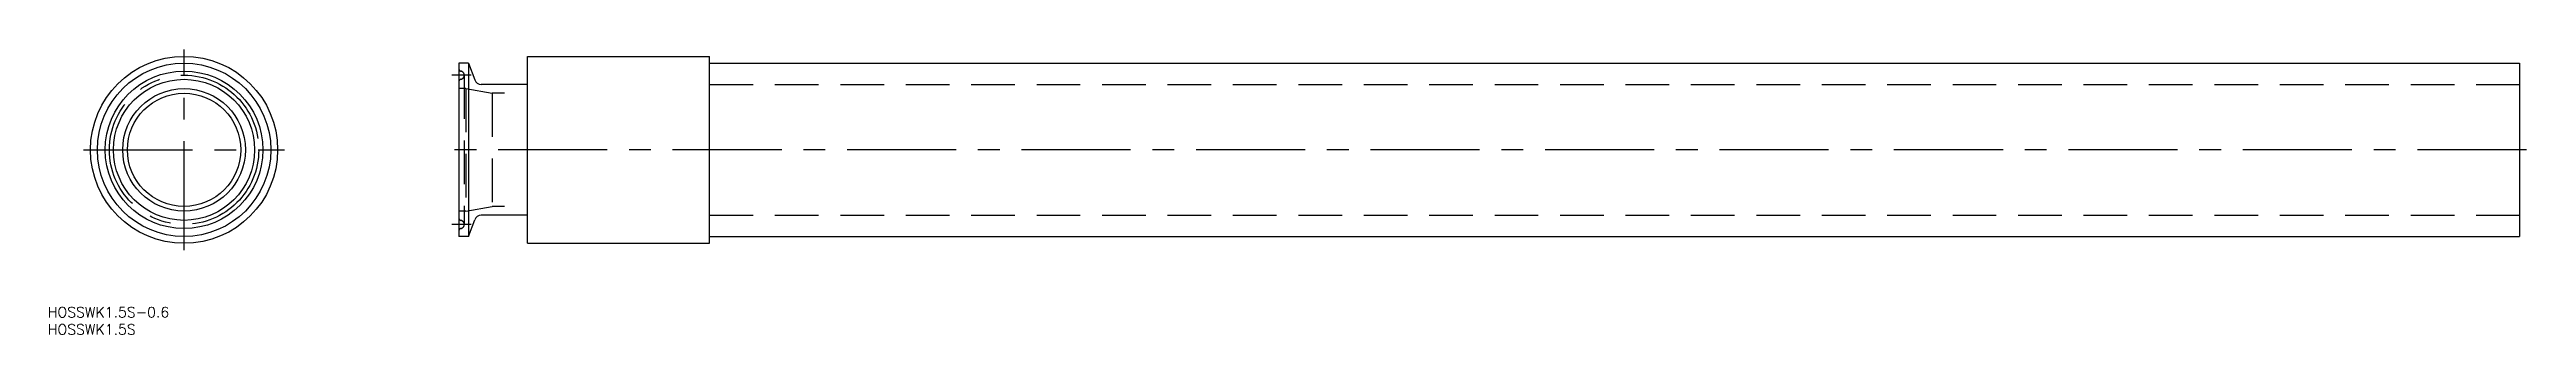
# Model space of a CAD drawing. Extents: x -39 to 682, y -54 to 29.
import ezdxf

# ---------------------------------------------------------------- set-up
doc = ezdxf.new("R2010")
doc.units = 0
doc.linetypes.add('CENTER', pattern=[50.8, 31.75, -6.35, 6.35, -6.35])
doc.linetypes.add('DASHED', pattern=[19.05, 12.7, -6.35])
doc.layers.get('0').update_dxf_attribs({"linetype": 'CONTINUOUS'})
doc.layers.add('CENTER', color=1, linetype='CONTINUOUS')
doc.styles.get("Standard").update_dxf_attribs({"font": 'txt.shx', "height": 3, "bigfont": 'bigfont.shx'})

msp = doc.modelspace()

# ---------------------------------------------------------------- linework, layer by layer
at = {"color": 7, "linetype": 'CONTINUOUS'}
for p, q in [((80, 25.25), (80, -25.25)), ((82.85, 25.25), (80, 25.25)), ((82.85, 25.25), (82.85, -25.25)), ((82.85, 25.25), (84.63, 20.37)), ((100, 27.25), (153, 27.25)), ((100, -27.25), (100, 27.25)), ((153, -27.25), (153, 27.25)), ((153, 25.25), (680, 25.25)), ((680, 25.25), (680, -25.25)), ((100, 19.05), (86.51, 19.05)), ((82.85, -25.25), (84.63, -20.37)), ((100, -19.05), (86.51, -19.05)), ((82.85, -25.25), (80, -25.25)), ((100, -27.25), (153, -27.25)), ((153, -25.25), (680, -25.25))]:
    msp.add_line(p, q, dxfattribs=at)
at = {"color": 3, "linetype": 'DASHED'}
for p, q in [((81.6, 21.75), (81.6, -21.75)), ((82, 17.85), (80, 17.85)), ((82, 17.85), (82, -17.85)), ((82, 17.85), (89.66, 16.5)), ((93.25, 16.5), (89.66, 16.5)), ((89.66, 16.5), (89.66, -16.5)), ((153, 19.05), (680, 19.05)), ((82, -17.85), (80, -17.85)), ((82, -17.85), (89.66, -16.5)), ((93.25, -16.5), (89.66, -16.5)), ((153, -19.05), (680, -19.05))]:
    msp.add_line(p, q, dxfattribs=at)
at = {"color": 7, "linetype": 'CONTINUOUS'}
for radius in [27.25, 25.25, 22.95, 20.55, 17.85, 16.5]:
    msp.add_circle((0, 0), radius, dxfattribs=at)
at = {"color": 3, "linetype": 'DASHED'}
for centre, radius, start, end in [((80.8, 23.71), 0.8, 180, 258.46304), ((80.4, 21.75), 1.2, 281.53696, 78.46304), ((80.8, 19.79), 0.8, 101.53696, 180), ((80.8, -19.79), 0.8, 180, 258.46304), ((80.4, -21.75), 1.2, 281.53696, 78.46304), ((80.8, -23.71), 0.8, 101.53696, 180)]:
    msp.add_arc(centre, radius, start, end, dxfattribs=at)
at = {"color": 7, "linetype": 'CONTINUOUS'}
for centre, start, end in [((86.51, 21.05), 200, 270), ((86.51, -21.05), 90, 160)]:
    msp.add_arc(centre, 2, start, end, dxfattribs=at)
at = {"layer": 'CENTER', "color": 1, "linetype": 'CENTER'}
for p, q in [((0, -29.25), (0, 29.25)), ((83.6, 21.75), (78, 21.75)), ((-29.25, 0), (29.25, 0)), ((682, 0), (78, 0)), ((83.6, -21.75), (78, -21.75))]:
    msp.add_line(p, q, dxfattribs=at)
msp.add_circle((0, 0), 21.75, dxfattribs=at)

# ---------------------------------------------------------------- texts
at = {"color": 7, "linetype": 'CONTINUOUS'}
for s, p in [('HOSSWK1.5S-0.6', (-39.68, -48.83)), ('HOSSWK1.5S', (-39.68, -53.83))]:
    msp.add_text(s, height=3, dxfattribs=at).set_placement(p)

doc.saveas('drawing.dxf')
